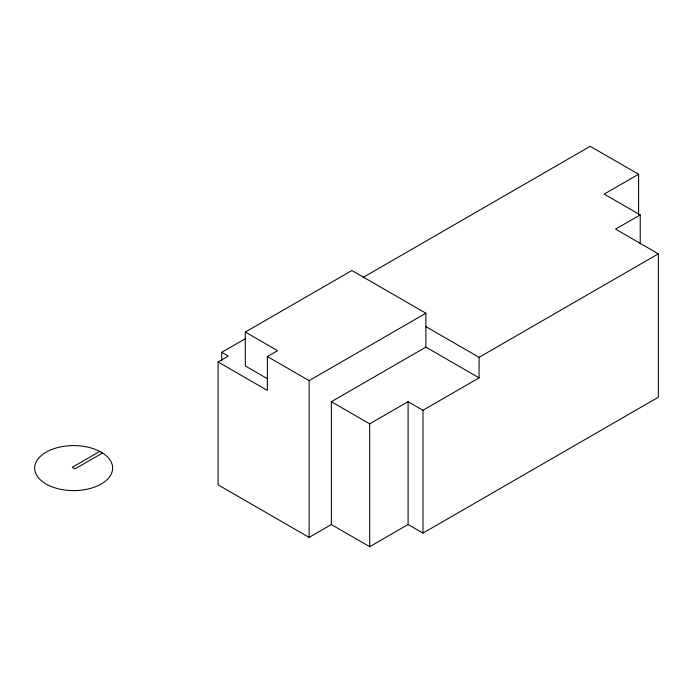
<?xml version="1.0" encoding="UTF-8"?>
<svg xmlns="http://www.w3.org/2000/svg" width="693" height="693" viewBox="0 0 693 693"><rect width="100%" height="100%" fill="white"/><g stroke="black" fill="none" stroke-linecap="round" stroke-linejoin="round"><path stroke-width="1.04" d="M267.567 378.802L245.305 365.956L245.305 332.051L351.897 270.513L425.874 313.227L425.874 347.132L479.088 377.85L479.088 357.328L658.35 253.829L658.35 397.21L422.973 533.099L408.099 524.514L369.681 546.69L331.349 524.558L309.121 537.396L218.07 484.823L218.07 361.971L228.24 356.098L221.717 352.33L221.717 360.932M221.717 352.33L245.582 338.556M363.106 277.417L590.211 146.31L638.6 174.246L638.6 214.128M99.731 451.446L72.254 467.307L75.009 468.901L102.486 453.04M218.07 361.971L267.359 390.428L267.359 356.531L277.529 350.658L245.305 332.051M638.6 174.246L604.201 194.101L640.228 214.899L640.228 244.005M267.359 356.531L309.121 380.639L425.874 313.227M640.228 214.899L615.575 229.132L658.35 253.829M331.349 524.558L331.349 401.706L425.874 347.132M331.349 401.706L369.681 423.839L408.099 401.663L422.973 410.247L479.088 377.85M425.874 326.611L479.088 357.328M422.973 410.247L422.973 533.099M408.099 401.663L408.099 524.514M369.681 423.839L369.681 546.69M309.121 380.639L309.121 537.396M101.195 452.191L97.367 450.251A38.981 22.505 0 0 0 35.577 463.236A38.981 22.505 0 0 0 82.069 490.072A38.981 22.505 0 0 0 104.556 454.4L101.195 452.191"/></g></svg>
